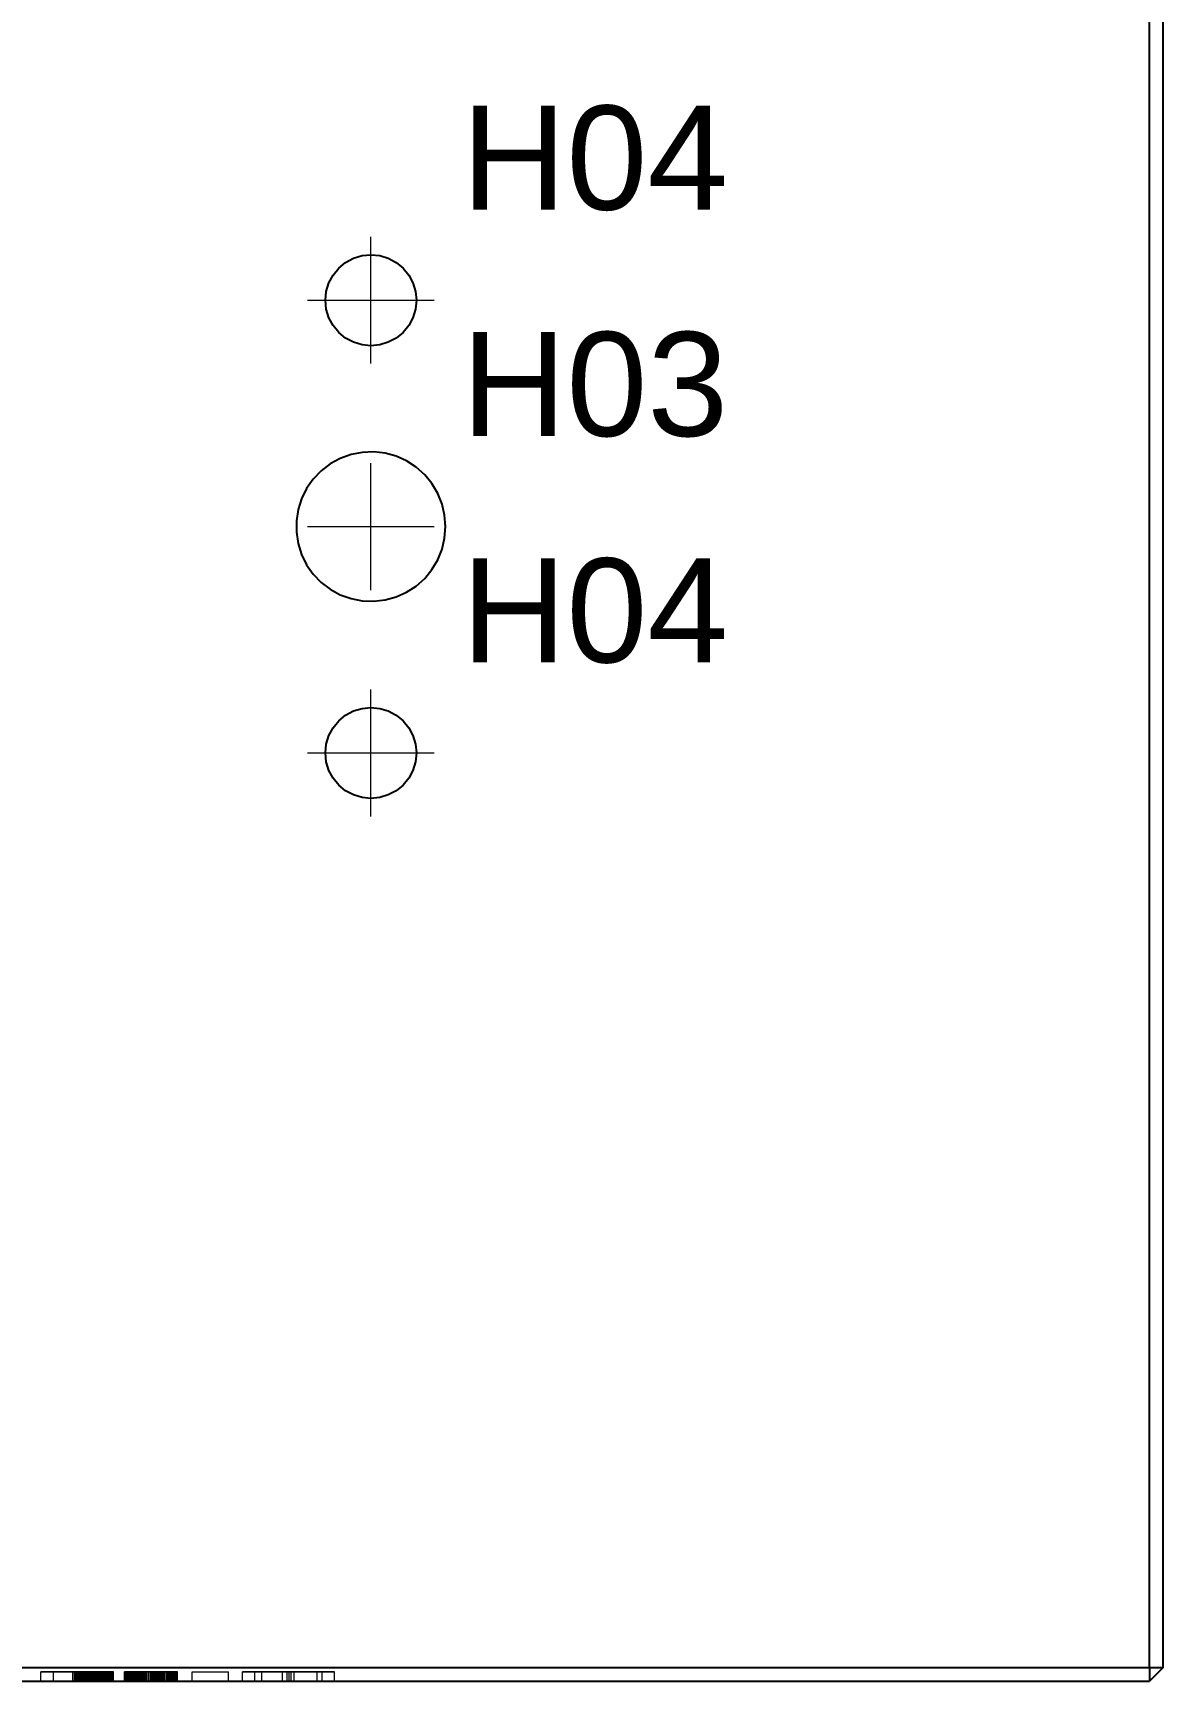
# Paper-space layout '01_三视图' of a CAD drawing. Header units: millimetres. Extents: x 8 to 439, y 8 to 289.
# Drawn here: x 160.93 to 185.89, y 66.5 to 102.9 of the extents above; entities that cross this region are included whole.
import ezdxf

# ---------------------------------------------------------------- set-up
doc = ezdxf.new("R2010")
doc.units = ezdxf.units.MM
doc.linetypes.add('WP_HIDDEN', pattern=[2.3, 1.5, -0.8])
for name, color, linetype, lineweight in [('ANNOTATIONS', 7, 'CONTINUOUS', 18), ('HIDDEN', 7, 'WP_HIDDEN', 13), ('VISIBLE', 7, 'CONTINUOUS', 25)]:
    doc.layers.add(name, color=color, linetype=linetype, lineweight=lineweight)
doc.styles.add('CJK', font='Arial Unicode.ttf')

psp = doc.layouts.new('01_三视图')

# ---------------------------------------------------------------- linework, layer by layer
at = {"layer": 'ANNOTATIONS'}
for p, q in [((168.394, 95.6), (168.394, 98.4)), ((166.994, 97), (169.794, 97)), ((168.394, 90.6), (168.394, 93.4)), ((166.994, 92), (169.794, 92)), ((168.394, 85.6), (168.394, 88.4)), ((166.994, 87), (169.794, 87))]:
    psp.add_line(p, q, dxfattribs=at)
at = {"layer": 'HIDDEN'}
for points in [[(161.104, 66.5), (161.104, 66.7)], [(161.104, 66.7), (161.914, 66.7)], [(161.901, 66.7), (161.104, 66.7)], [(161.386, 66.7), (161.81, 66.7)], [(161.845, 66.7), (161.386, 66.7)], [(161.386, 66.7), (161.877, 66.7)], [(161.914, 66.7), (161.386, 66.7)], [(161.386, 66.5), (161.386, 66.7)], [(161.81, 66.7), (161.916, 66.7)], [(161.81, 66.5), (161.81, 66.7)], [(161.932, 66.7), (161.845, 66.7)], [(161.845, 66.5), (161.845, 66.7)], [(161.877, 66.7), (161.972, 66.7)], [(161.877, 66.5), (161.877, 66.7)], [(161.901, 66.5), (161.901, 66.7)], [(161.961, 66.7), (161.901, 66.7)], [(161.914, 66.5), (161.914, 66.7)], [(161.914, 66.7), (162.012, 66.7)], [(161.978, 66.7), (161.914, 66.7)], [(161.916, 66.7), (162.005, 66.7)], [(161.916, 66.5), (161.916, 66.7)], [(162.005, 66.7), (161.932, 66.7)], [(161.932, 66.5), (161.932, 66.7)], [(161.961, 66.5), (161.961, 66.7)], [(162.017, 66.7), (161.961, 66.7)], [(161.972, 66.7), (162.016, 66.7)], [(161.972, 66.5), (161.972, 66.7)], [(162.03, 66.7), (161.978, 66.7)], [(161.978, 66.5), (161.978, 66.7)], [(162.005, 66.7), (162.044, 66.7)], [(162.066, 66.7), (162.005, 66.7)], [(162.005, 66.5), (162.005, 66.7)], [(162.012, 66.5), (162.012, 66.7)], [(162.012, 66.7), (162.058, 66.7)], [(162.016, 66.7), (162.056, 66.7)], [(162.016, 66.5), (162.016, 66.7)], [(162.017, 66.5), (162.017, 66.7)], [(162.071, 66.7), (162.017, 66.7)], [(162.073, 66.7), (162.03, 66.7)], [(162.03, 66.5), (162.03, 66.7)], [(162.044, 66.7), (162.078, 66.7)], [(162.044, 66.5), (162.044, 66.7)], [(162.056, 66.7), (162.093, 66.7)], [(162.056, 66.5), (162.056, 66.7)], [(162.058, 66.5), (162.058, 66.7)], [(162.058, 66.7), (162.102, 66.7)], [(162.091, 66.7), (162.066, 66.7)], [(162.066, 66.5), (162.066, 66.7)], [(162.071, 66.5), (162.071, 66.7)], [(162.121, 66.7), (162.071, 66.7)], [(162.106, 66.7), (162.073, 66.7)], [(162.073, 66.5), (162.073, 66.7)], [(162.078, 66.7), (162.108, 66.7)], [(162.078, 66.5), (162.078, 66.7)], [(162.113, 66.7), (162.091, 66.7)], [(162.091, 66.5), (162.091, 66.7)], [(162.093, 66.7), (162.128, 66.7)], [(162.093, 66.5), (162.093, 66.7)], [(162.102, 66.5), (162.102, 66.7)], [(162.102, 66.7), (162.143, 66.7)], [(162.152, 66.7), (162.106, 66.7)], [(162.106, 66.5), (162.106, 66.7)], [(162.108, 66.7), (162.133, 66.7)], [(162.108, 66.5), (162.108, 66.7)], [(162.139, 66.7), (162.113, 66.7)], [(162.113, 66.5), (162.113, 66.7)], [(162.121, 66.5), (162.121, 66.7)], [(162.168, 66.7), (162.121, 66.7)], [(162.128, 66.7), (162.159, 66.7)], [(162.128, 66.5), (162.128, 66.7)], [(162.133, 66.7), (162.156, 66.7)], [(162.133, 66.5), (162.133, 66.7)], [(162.163, 66.7), (162.139, 66.7)], [(162.139, 66.5), (162.139, 66.7)], [(162.143, 66.5), (162.143, 66.7)], [(162.143, 66.7), (162.183, 66.7)], [(162.195, 66.7), (162.152, 66.7)], [(162.152, 66.5), (162.152, 66.7)], [(162.156, 66.7), (162.178, 66.7)], [(162.156, 66.5), (162.156, 66.7)], [(162.159, 66.7), (162.188, 66.7)], [(162.159, 66.5), (162.159, 66.7)], [(162.186, 66.7), (162.163, 66.7)], [(162.163, 66.5), (162.163, 66.7)], [(162.168, 66.5), (162.168, 66.7)], [(162.212, 66.7), (162.168, 66.7)], [(162.178, 66.7), (162.198, 66.7)], [(162.178, 66.5), (162.178, 66.7)], [(162.183, 66.5), (162.183, 66.7)], [(162.183, 66.7), (162.221, 66.7)], [(162.207, 66.7), (162.186, 66.7)], [(162.186, 66.5), (162.186, 66.7)], [(162.188, 66.7), (162.214, 66.7)], [(162.188, 66.5), (162.188, 66.7)], [(162.234, 66.7), (162.195, 66.7)], [(162.195, 66.5), (162.195, 66.7)], [(162.198, 66.7), (162.217, 66.7)], [(162.198, 66.5), (162.198, 66.7)], [(162.226, 66.7), (162.207, 66.7)], [(162.207, 66.5), (162.207, 66.7)], [(162.212, 66.5), (162.212, 66.7)], [(162.254, 66.7), (162.212, 66.7)], [(162.214, 66.7), (162.239, 66.7)], [(162.214, 66.5), (162.214, 66.7)], [(162.217, 66.7), (162.234, 66.7)], [(162.217, 66.5), (162.217, 66.7)], [(162.221, 66.5), (162.221, 66.7)], [(162.221, 66.7), (162.257, 66.7)], [(162.244, 66.7), (162.226, 66.7)], [(162.226, 66.5), (162.226, 66.7)], [(162.234, 66.7), (162.25, 66.7)], [(162.268, 66.7), (162.234, 66.7)], [(162.234, 66.5), (162.234, 66.7)], [(162.234, 66.5), (162.234, 66.7)], [(162.239, 66.7), (162.262, 66.7)], [(162.239, 66.5), (162.239, 66.7)], [(162.26, 66.7), (162.244, 66.7)], [(162.244, 66.5), (162.244, 66.7)], [(162.25, 66.7), (162.265, 66.7)], [(162.25, 66.5), (162.25, 66.7)], [(162.254, 66.5), (162.254, 66.7)], [(162.292, 66.7), (162.254, 66.7)], [(162.257, 66.5), (162.257, 66.7)], [(162.257, 66.7), (162.291, 66.7)], [(162.275, 66.7), (162.26, 66.7)], [(162.26, 66.5), (162.26, 66.7)], [(162.262, 66.7), (162.284, 66.7)], [(162.262, 66.5), (162.262, 66.7)], [(162.265, 66.7), (162.278, 66.7)], [(162.265, 66.5), (162.265, 66.7)], [(162.284, 66.7), (162.268, 66.7)], [(162.268, 66.5), (162.268, 66.7)], [(162.287, 66.7), (162.275, 66.7)], [(162.275, 66.5), (162.275, 66.7)], [(162.278, 66.7), (162.29, 66.7)], [(162.278, 66.5), (162.278, 66.7)], [(162.284, 66.7), (162.304, 66.7)], [(162.299, 66.7), (162.284, 66.7)], [(162.284, 66.5), (162.284, 66.7)], [(162.284, 66.5), (162.284, 66.7)], [(162.298, 66.7), (162.287, 66.7)], [(162.287, 66.5), (162.287, 66.7)], [(162.29, 66.7), (162.3, 66.7)], [(162.29, 66.5), (162.29, 66.7)], [(162.291, 66.5), (162.291, 66.7)], [(162.291, 66.7), (162.324, 66.7)], [(162.292, 66.5), (162.292, 66.7)], [(162.328, 66.7), (162.292, 66.7)], [(162.308, 66.7), (162.298, 66.7)], [(162.298, 66.5), (162.298, 66.7)], [(162.314, 66.7), (162.299, 66.7)], [(162.299, 66.5), (162.299, 66.7)], [(162.3, 66.7), (162.309, 66.7)], [(162.3, 66.5), (162.3, 66.7)], [(162.304, 66.7), (162.323, 66.7)], [(162.304, 66.5), (162.304, 66.7)], [(162.315, 66.7), (162.308, 66.7)], [(162.308, 66.5), (162.308, 66.7)], [(162.309, 66.5), (162.309, 66.7)], [(162.309, 66.7), (162.345, 66.7)], [(162.355, 66.7), (162.309, 66.7)], [(162.309, 66.7), (162.316, 66.7)], [(162.309, 66.5), (162.309, 66.7)], [(162.328, 66.7), (162.314, 66.7)], [(162.314, 66.5), (162.314, 66.7)], [(162.321, 66.7), (162.315, 66.7)], [(162.315, 66.5), (162.315, 66.7)], [(162.316, 66.7), (162.322, 66.7)], [(162.316, 66.5), (162.316, 66.7)], [(162.326, 66.7), (162.321, 66.7)], [(162.321, 66.5), (162.321, 66.7)], [(162.322, 66.7), (162.326, 66.7)], [(162.322, 66.5), (162.322, 66.7)], [(162.323, 66.7), (162.341, 66.7)], [(162.323, 66.5), (162.323, 66.7)], [(162.324, 66.5), (162.324, 66.7)], [(162.324, 66.7), (162.356, 66.7)], [(162.326, 66.7), (162.328, 66.7)], [(162.328, 66.7), (162.326, 66.7)], [(162.326, 66.5), (162.326, 66.7)], [(162.326, 66.5), (162.326, 66.7)], [(162.328, 66.5), (162.328, 66.7)], [(162.362, 66.7), (162.328, 66.7)], [(162.328, 66.7), (162.329, 66.7)], [(162.329, 66.7), (162.328, 66.7)], [(162.341, 66.7), (162.328, 66.7)], [(162.328, 66.5), (162.328, 66.7)], [(162.328, 66.5), (162.328, 66.7)], [(162.328, 66.5), (162.328, 66.7)], [(162.329, 66.5), (162.329, 66.7)], [(162.341, 66.7), (162.357, 66.7)], [(162.353, 66.7), (162.341, 66.7)], [(162.341, 66.5), (162.341, 66.7)], [(162.341, 66.5), (162.341, 66.7)], [(162.345, 66.5), (162.345, 66.7)], [(162.345, 66.7), (162.379, 66.7)], [(162.364, 66.7), (162.353, 66.7)], [(162.353, 66.5), (162.353, 66.7)], [(162.355, 66.5), (162.355, 66.7)], [(162.4, 66.7), (162.355, 66.7)], [(162.356, 66.5), (162.356, 66.7)], [(162.356, 66.7), (162.385, 66.7)], [(162.357, 66.7), (162.371, 66.7)], [(162.357, 66.5), (162.357, 66.7)], [(162.362, 66.5), (162.362, 66.7)], [(162.393, 66.7), (162.362, 66.7)], [(162.375, 66.7), (162.364, 66.7)], [(162.364, 66.5), (162.364, 66.7)], [(162.371, 66.7), (162.383, 66.7)], [(162.371, 66.5), (162.371, 66.7)], [(162.385, 66.7), (162.375, 66.7)], [(162.375, 66.5), (162.375, 66.7)], [(162.379, 66.5), (162.379, 66.7)], [(162.379, 66.7), (162.41, 66.7)], [(162.383, 66.7), (162.394, 66.7)], [(162.383, 66.5), (162.383, 66.7)], [(162.385, 66.5), (162.385, 66.7)], [(162.385, 66.7), (162.414, 66.7)], [(162.394, 66.7), (162.385, 66.7)], [(162.385, 66.5), (162.385, 66.7)], [(162.393, 66.5), (162.393, 66.7)], [(162.423, 66.7), (162.393, 66.7)], [(162.394, 66.7), (162.402, 66.7)], [(162.401, 66.7), (162.394, 66.7)], [(162.394, 66.5), (162.394, 66.7)], [(162.394, 66.5), (162.394, 66.7)], [(162.4, 66.5), (162.4, 66.7)], [(162.441, 66.7), (162.4, 66.7)], [(162.407, 66.7), (162.401, 66.7)], [(162.401, 66.5), (162.401, 66.7)], [(162.402, 66.7), (162.409, 66.7)], [(162.402, 66.5), (162.402, 66.7)], [(162.411, 66.7), (162.407, 66.7)], [(162.407, 66.5), (162.407, 66.7)], [(162.409, 66.7), (162.414, 66.7)], [(162.409, 66.5), (162.409, 66.7)], [(162.41, 66.5), (162.41, 66.7)], [(162.41, 66.7), (162.439, 66.7)], [(162.415, 66.7), (162.411, 66.7)], [(162.411, 66.5), (162.411, 66.7)], [(162.414, 66.5), (162.414, 66.7)], [(162.414, 66.7), (162.441, 66.7)], [(162.414, 66.7), (162.416, 66.7)], [(162.414, 66.5), (162.414, 66.7)], [(162.417, 66.7), (162.415, 66.7)], [(162.415, 66.5), (162.415, 66.7)], [(162.416, 66.7), (162.417, 66.7)], [(162.416, 66.5), (162.416, 66.7)], [(162.417, 66.7), (162.417, 66.7)], [(162.417, 66.5), (162.417, 66.7)], [(162.417, 66.5), (162.417, 66.7)], [(162.423, 66.5), (162.423, 66.7)], [(162.451, 66.7), (162.423, 66.7)], [(162.439, 66.5), (162.439, 66.7)], [(162.439, 66.7), (162.466, 66.7)], [(162.441, 66.5), (162.441, 66.7)], [(162.441, 66.7), (162.466, 66.7)], [(162.479, 66.7), (162.441, 66.7)], [(162.441, 66.5), (162.441, 66.7)], [(162.451, 66.5), (162.451, 66.7)], [(162.477, 66.7), (162.451, 66.7)], [(162.466, 66.5), (162.466, 66.7)], [(162.466, 66.7), (162.49, 66.7)], [(162.466, 66.5), (162.466, 66.7)], [(162.466, 66.7), (162.49, 66.7)], [(162.477, 66.5), (162.477, 66.7)], [(162.501, 66.7), (162.477, 66.7)], [(162.515, 66.7), (162.479, 66.7)], [(162.479, 66.5), (162.479, 66.7)], [(162.49, 66.5), (162.49, 66.7)], [(162.49, 66.7), (162.513, 66.7)], [(162.49, 66.5), (162.49, 66.7)], [(162.49, 66.7), (162.512, 66.7)], [(162.501, 66.5), (162.501, 66.7)], [(162.522, 66.7), (162.501, 66.7)], [(162.512, 66.5), (162.512, 66.7)], [(162.512, 66.7), (162.532, 66.7)], [(162.513, 66.5), (162.513, 66.7)], [(162.513, 66.7), (162.534, 66.7)], [(162.548, 66.7), (162.515, 66.7)], [(162.515, 66.5), (162.515, 66.7)], [(162.522, 66.5), (162.522, 66.7)], [(162.542, 66.7), (162.522, 66.7)], [(162.532, 66.5), (162.532, 66.7)], [(162.532, 66.7), (162.549, 66.7)], [(162.534, 66.5), (162.534, 66.7)], [(162.534, 66.7), (162.555, 66.7)], [(162.542, 66.5), (162.542, 66.7)], [(162.559, 66.7), (162.542, 66.7)], [(162.578, 66.7), (162.548, 66.7)], [(162.548, 66.5), (162.548, 66.7)], [(162.549, 66.5), (162.549, 66.7)], [(162.549, 66.7), (162.564, 66.7)], [(162.555, 66.5), (162.555, 66.7)], [(162.555, 66.7), (162.575, 66.7)], [(162.559, 66.5), (162.559, 66.7)], [(162.573, 66.7), (162.559, 66.7)], [(162.564, 66.5), (162.564, 66.7)], [(162.564, 66.7), (162.577, 66.7)], [(162.573, 66.5), (162.573, 66.7)], [(162.585, 66.7), (162.573, 66.7)], [(162.575, 66.5), (162.575, 66.7)], [(162.575, 66.7), (162.594, 66.7)], [(162.577, 66.5), (162.577, 66.7)], [(162.577, 66.7), (162.587, 66.7)], [(162.605, 66.7), (162.578, 66.7)], [(162.578, 66.5), (162.578, 66.7)], [(162.585, 66.5), (162.585, 66.7)], [(162.594, 66.7), (162.585, 66.7)], [(162.587, 66.5), (162.587, 66.7)], [(162.587, 66.7), (162.595, 66.7)], [(162.594, 66.5), (162.594, 66.7)], [(162.594, 66.7), (162.612, 66.7)], [(162.594, 66.5), (162.594, 66.7)], [(162.601, 66.7), (162.594, 66.7)], [(162.595, 66.5), (162.595, 66.7)], [(162.595, 66.7), (162.601, 66.7)], [(162.601, 66.5), (162.601, 66.7)], [(162.604, 66.7), (162.601, 66.7)], [(162.601, 66.5), (162.601, 66.7)], [(162.601, 66.7), (162.605, 66.7)], [(162.604, 66.5), (162.604, 66.7)], [(162.606, 66.7), (162.604, 66.7)], [(162.605, 66.5), (162.605, 66.7)], [(162.605, 66.7), (162.606, 66.7)], [(162.629, 66.7), (162.605, 66.7)], [(162.605, 66.5), (162.605, 66.7)], [(162.606, 66.5), (162.606, 66.7)], [(162.612, 66.5), (162.612, 66.7)], [(162.612, 66.7), (162.629, 66.7)], [(162.629, 66.5), (162.629, 66.7)], [(162.629, 66.7), (162.646, 66.7)], [(162.65, 66.7), (162.629, 66.7)], [(162.629, 66.5), (162.629, 66.7)], [(162.646, 66.5), (162.646, 66.7)], [(162.646, 66.7), (162.66, 66.7)], [(162.668, 66.7), (162.65, 66.7)], [(162.65, 66.5), (162.65, 66.7)], [(162.66, 66.5), (162.66, 66.7)], [(162.66, 66.7), (162.673, 66.7)], [(162.683, 66.7), (162.668, 66.7)], [(162.668, 66.5), (162.668, 66.7)], [(162.673, 66.5), (162.673, 66.7)], [(162.673, 66.7), (162.684, 66.7)], [(162.694, 66.7), (162.683, 66.7)], [(162.683, 66.5), (162.683, 66.7)], [(162.684, 66.5), (162.684, 66.7)], [(162.684, 66.7), (162.693, 66.7)], [(162.693, 66.5), (162.693, 66.7)], [(162.693, 66.7), (162.7, 66.7)], [(162.702, 66.7), (162.694, 66.7)], [(162.694, 66.5), (162.694, 66.7)], [(162.7, 66.5), (162.7, 66.7)], [(162.7, 66.7), (162.705, 66.7)], [(162.707, 66.7), (162.702, 66.7)], [(162.702, 66.5), (162.702, 66.7)], [(162.705, 66.5), (162.705, 66.7)], [(162.705, 66.7), (162.708, 66.7)], [(162.709, 66.7), (162.707, 66.7)], [(162.707, 66.5), (162.707, 66.7)], [(162.708, 66.5), (162.708, 66.7)], [(162.708, 66.7), (162.709, 66.7)], [(162.709, 66.5), (162.709, 66.7)], [(163.206, 66.7), (162.952, 66.7)], [(162.952, 66.5), (162.952, 66.7)], [(162.952, 66.7), (162.952, 66.7)], [(162.952, 66.5), (162.952, 66.7)], [(162.952, 66.7), (162.953, 66.7)], [(162.953, 66.5), (162.953, 66.7)], [(162.953, 66.7), (162.955, 66.7)], [(162.955, 66.5), (162.955, 66.7)], [(162.955, 66.7), (162.959, 66.7)], [(162.959, 66.5), (162.959, 66.7)], [(162.959, 66.7), (162.964, 66.7)], [(162.964, 66.5), (162.964, 66.7)], [(162.964, 66.7), (162.97, 66.7)], [(162.97, 66.5), (162.97, 66.7)], [(162.97, 66.7), (162.977, 66.7)], [(162.977, 66.5), (162.977, 66.7)], [(162.977, 66.7), (162.985, 66.7)], [(162.985, 66.5), (162.985, 66.7)], [(162.985, 66.7), (162.994, 66.7)], [(162.994, 66.5), (162.994, 66.7)], [(162.994, 66.7), (163.005, 66.7)], [(163.005, 66.5), (163.005, 66.7)], [(163.005, 66.7), (163.017, 66.7)], [(163.017, 66.5), (163.017, 66.7)], [(163.017, 66.7), (163.03, 66.7)], [(163.03, 66.5), (163.03, 66.7)], [(163.03, 66.7), (163.045, 66.7)], [(163.045, 66.5), (163.045, 66.7)], [(163.045, 66.7), (163.06, 66.7)], [(163.06, 66.5), (163.06, 66.7)], [(163.06, 66.7), (163.077, 66.7)], [(163.077, 66.5), (163.077, 66.7)], [(163.077, 66.7), (163.095, 66.7)], [(163.095, 66.5), (163.095, 66.7)], [(163.095, 66.7), (163.114, 66.7)], [(163.114, 66.5), (163.114, 66.7)], [(163.114, 66.7), (163.134, 66.7)], [(163.134, 66.5), (163.134, 66.7)], [(163.134, 66.7), (163.155, 66.7)], [(163.155, 66.5), (163.155, 66.7)], [(163.155, 66.7), (163.177, 66.7)], [(163.177, 66.5), (163.177, 66.7)], [(163.177, 66.7), (163.201, 66.7)], [(163.201, 66.5), (163.201, 66.7)], [(163.201, 66.7), (163.225, 66.7)], [(163.206, 66.5), (163.206, 66.7)], [(163.209, 66.7), (163.206, 66.7)], [(163.209, 66.5), (163.209, 66.7)], [(163.215, 66.7), (163.209, 66.7)], [(163.215, 66.5), (163.215, 66.7)], [(163.223, 66.7), (163.215, 66.7)], [(163.223, 66.5), (163.223, 66.7)], [(163.234, 66.7), (163.223, 66.7)], [(163.225, 66.5), (163.225, 66.7)], [(163.225, 66.7), (163.25, 66.7)], [(163.234, 66.5), (163.234, 66.7)], [(163.246, 66.7), (163.234, 66.7)], [(163.246, 66.5), (163.246, 66.7)], [(163.261, 66.7), (163.246, 66.7)], [(163.25, 66.5), (163.25, 66.7)], [(163.25, 66.7), (163.276, 66.7)], [(163.261, 66.5), (163.261, 66.7)], [(163.278, 66.7), (163.261, 66.7)], [(163.276, 66.5), (163.276, 66.7)], [(163.276, 66.7), (163.304, 66.7)], [(163.278, 66.5), (163.278, 66.7)], [(163.297, 66.7), (163.278, 66.7)], [(163.297, 66.5), (163.297, 66.7)], [(163.318, 66.7), (163.297, 66.7)], [(163.304, 66.5), (163.304, 66.7)], [(163.304, 66.7), (163.332, 66.7)], [(163.318, 66.5), (163.318, 66.7)], [(163.342, 66.7), (163.318, 66.7)], [(163.332, 66.5), (163.332, 66.7)], [(163.332, 66.7), (163.361, 66.7)], [(163.342, 66.5), (163.342, 66.7)], [(163.367, 66.7), (163.342, 66.7)], [(163.361, 66.5), (163.361, 66.7)], [(163.361, 66.7), (163.392, 66.7)], [(163.367, 66.5), (163.367, 66.7)], [(163.394, 66.7), (163.367, 66.7)], [(163.392, 66.5), (163.392, 66.7)], [(163.392, 66.7), (163.423, 66.7)], [(163.394, 66.5), (163.394, 66.7)], [(163.423, 66.7), (163.394, 66.7)], [(163.423, 66.5), (163.423, 66.7)], [(163.454, 66.7), (163.423, 66.7)], [(163.423, 66.5), (163.423, 66.7)], [(163.423, 66.7), (163.455, 66.7)], [(163.454, 66.5), (163.454, 66.7)], [(163.487, 66.7), (163.454, 66.7)], [(163.455, 66.5), (163.455, 66.7)], [(163.455, 66.7), (163.489, 66.7)], [(163.487, 66.5), (163.487, 66.7)], [(163.522, 66.7), (163.487, 66.7)], [(163.489, 66.5), (163.489, 66.7)], [(163.489, 66.7), (163.523, 66.7)], [(163.522, 66.5), (163.522, 66.7)], [(163.548, 66.7), (163.522, 66.7)], [(163.523, 66.5), (163.523, 66.7)], [(163.523, 66.7), (163.57, 66.7)], [(163.548, 66.5), (163.548, 66.7)], [(163.573, 66.7), (163.548, 66.7)], [(163.57, 66.5), (163.57, 66.7)], [(163.57, 66.7), (163.614, 66.7)], [(163.573, 66.5), (163.573, 66.7)], [(163.597, 66.7), (163.573, 66.7)], [(163.597, 66.5), (163.597, 66.7)], [(163.62, 66.7), (163.597, 66.7)], [(163.614, 66.5), (163.614, 66.7)], [(163.614, 66.7), (163.658, 66.7)], [(163.62, 66.5), (163.62, 66.7)], [(163.643, 66.7), (163.62, 66.7)], [(163.643, 66.5), (163.643, 66.7)], [(163.664, 66.7), (163.643, 66.7)], [(163.658, 66.5), (163.658, 66.7)], [(163.658, 66.7), (163.699, 66.7)], [(163.664, 66.5), (163.664, 66.7)], [(163.685, 66.7), (163.664, 66.7)], [(163.685, 66.5), (163.685, 66.7)], [(163.704, 66.7), (163.685, 66.7)], [(163.699, 66.5), (163.699, 66.7)], [(163.699, 66.7), (163.74, 66.7)], [(163.704, 66.5), (163.704, 66.7)], [(163.723, 66.7), (163.704, 66.7)], [(163.723, 66.5), (163.723, 66.7)], [(163.74, 66.7), (163.723, 66.7)], [(163.74, 66.5), (163.74, 66.7)], [(163.755, 66.7), (163.74, 66.7)], [(163.74, 66.5), (163.74, 66.7)], [(163.74, 66.7), (163.778, 66.7)], [(163.755, 66.5), (163.755, 66.7)], [(163.769, 66.7), (163.755, 66.7)], [(163.769, 66.5), (163.769, 66.7)], [(163.782, 66.7), (163.769, 66.7)], [(163.778, 66.5), (163.778, 66.7)], [(163.778, 66.7), (163.816, 66.7)], [(163.782, 66.5), (163.782, 66.7)], [(163.793, 66.7), (163.782, 66.7)], [(163.793, 66.5), (163.793, 66.7)], [(163.802, 66.7), (163.793, 66.7)], [(163.802, 66.5), (163.802, 66.7)], [(163.81, 66.7), (163.802, 66.7)], [(163.81, 66.5), (163.81, 66.7)], [(163.817, 66.7), (163.81, 66.7)], [(163.816, 66.5), (163.816, 66.7)], [(163.816, 66.7), (163.851, 66.7)], [(163.817, 66.5), (163.817, 66.7)], [(163.823, 66.7), (163.817, 66.7)], [(163.823, 66.5), (163.823, 66.7)], [(163.828, 66.7), (163.823, 66.7)], [(163.828, 66.5), (163.828, 66.7)], [(163.832, 66.7), (163.828, 66.7)], [(163.832, 66.5), (163.832, 66.7)], [(163.837, 66.7), (163.832, 66.7)], [(163.837, 66.5), (163.837, 66.7)], [(163.839, 66.7), (163.837, 66.7)], [(163.839, 66.5), (163.839, 66.7)], [(164.12, 66.7), (163.839, 66.7)], [(163.851, 66.5), (163.851, 66.7)], [(163.851, 66.7), (163.885, 66.7)], [(163.885, 66.5), (163.885, 66.7)], [(163.885, 66.7), (163.917, 66.7)], [(163.917, 66.5), (163.917, 66.7)], [(163.917, 66.7), (163.946, 66.7)], [(163.946, 66.5), (163.946, 66.7)], [(163.946, 66.7), (163.972, 66.7)], [(163.972, 66.5), (163.972, 66.7)], [(163.972, 66.7), (163.997, 66.7)], [(163.997, 66.5), (163.997, 66.7)], [(163.997, 66.7), (164.019, 66.7)], [(164.019, 66.5), (164.019, 66.7)], [(164.019, 66.7), (164.038, 66.7)], [(164.038, 66.5), (164.038, 66.7)], [(164.038, 66.7), (164.056, 66.7)], [(164.056, 66.5), (164.056, 66.7)], [(164.056, 66.7), (164.071, 66.7)], [(164.071, 66.5), (164.071, 66.7)], [(164.071, 66.7), (164.084, 66.7)], [(164.084, 66.5), (164.084, 66.7)], [(164.084, 66.7), (164.095, 66.7)], [(164.095, 66.5), (164.095, 66.7)], [(164.095, 66.7), (164.104, 66.7)], [(164.104, 66.5), (164.104, 66.7)], [(164.104, 66.7), (164.111, 66.7)], [(164.111, 66.5), (164.111, 66.7)], [(164.111, 66.7), (164.116, 66.7)], [(164.116, 66.5), (164.116, 66.7)], [(164.116, 66.7), (164.119, 66.7)], [(164.119, 66.5), (164.119, 66.7)], [(164.119, 66.7), (164.12, 66.7)], [(164.12, 66.5), (164.12, 66.7)], [(164.445, 66.5), (164.445, 66.7)], [(164.445, 66.7), (165.246, 66.7)], [(165.246, 66.5), (165.246, 66.7)], [(165.559, 66.5), (165.559, 66.7)], [(165.559, 66.7), (165.83, 66.7)], [(165.983, 66.7), (165.559, 66.7)], [(165.83, 66.5), (165.83, 66.7)], [(165.83, 66.7), (166.445, 66.7)], [(165.983, 66.5), (165.983, 66.7)], [(166.486, 66.7), (165.983, 66.7)], [(166.445, 66.5), (166.445, 66.7)], [(166.445, 66.7), (166.699, 66.7)], [(166.546, 66.7), (166.486, 66.7)], [(166.546, 66.5), (166.546, 66.7)], [(166.587, 66.7), (166.546, 66.7)], [(166.587, 66.5), (166.587, 66.7)], [(166.633, 66.7), (166.587, 66.7)], [(166.633, 66.5), (166.633, 66.7)], [(166.7, 66.7), (166.633, 66.7)], [(166.699, 66.5), (166.699, 66.7)], [(166.699, 66.7), (167.316, 66.7)], [(167.209, 66.7), (166.7, 66.7)], [(167.209, 66.5), (167.209, 66.7)], [(167.587, 66.7), (167.209, 66.7)], [(167.316, 66.5), (167.316, 66.7)], [(167.316, 66.7), (167.587, 66.7)], [(167.587, 66.5), (167.587, 66.7)], [(161.914, 66.5), (161.104, 66.5)], [(161.104, 66.5), (161.901, 66.5)], [(161.81, 66.5), (161.386, 66.5)], [(161.386, 66.5), (161.845, 66.5)], [(161.877, 66.5), (161.386, 66.5)], [(161.386, 66.5), (161.914, 66.5)], [(161.916, 66.5), (161.81, 66.5)], [(161.845, 66.5), (161.932, 66.5)], [(161.972, 66.5), (161.877, 66.5)], [(161.901, 66.5), (161.961, 66.5)], [(162.012, 66.5), (161.914, 66.5)], [(161.914, 66.5), (161.978, 66.5)], [(162.005, 66.5), (161.916, 66.5)], [(161.932, 66.5), (162.005, 66.5)], [(161.961, 66.5), (162.017, 66.5)], [(162.016, 66.5), (161.972, 66.5)], [(161.978, 66.5), (162.03, 66.5)], [(162.044, 66.5), (162.005, 66.5)], [(162.005, 66.5), (162.066, 66.5)], [(162.058, 66.5), (162.012, 66.5)], [(162.056, 66.5), (162.016, 66.5)], [(162.017, 66.5), (162.071, 66.5)], [(162.03, 66.5), (162.073, 66.5)], [(162.078, 66.5), (162.044, 66.5)], [(162.093, 66.5), (162.056, 66.5)], [(162.102, 66.5), (162.058, 66.5)], [(162.066, 66.5), (162.091, 66.5)], [(162.071, 66.5), (162.121, 66.5)], [(162.073, 66.5), (162.106, 66.5)], [(162.108, 66.5), (162.078, 66.5)], [(162.091, 66.5), (162.113, 66.5)], [(162.128, 66.5), (162.093, 66.5)], [(162.143, 66.5), (162.102, 66.5)], [(162.106, 66.5), (162.152, 66.5)], [(162.133, 66.5), (162.108, 66.5)], [(162.113, 66.5), (162.139, 66.5)], [(162.121, 66.5), (162.168, 66.5)], [(162.159, 66.5), (162.128, 66.5)], [(162.156, 66.5), (162.133, 66.5)], [(162.139, 66.5), (162.163, 66.5)], [(162.183, 66.5), (162.143, 66.5)], [(162.152, 66.5), (162.195, 66.5)], [(162.178, 66.5), (162.156, 66.5)], [(162.188, 66.5), (162.159, 66.5)], [(162.163, 66.5), (162.186, 66.5)], [(162.168, 66.5), (162.212, 66.5)], [(162.198, 66.5), (162.178, 66.5)], [(162.221, 66.5), (162.183, 66.5)], [(162.186, 66.5), (162.207, 66.5)], [(162.214, 66.5), (162.188, 66.5)], [(162.195, 66.5), (162.234, 66.5)], [(162.217, 66.5), (162.198, 66.5)], [(162.207, 66.5), (162.226, 66.5)], [(162.212, 66.5), (162.254, 66.5)], [(162.239, 66.5), (162.214, 66.5)], [(162.234, 66.5), (162.217, 66.5)], [(162.257, 66.5), (162.221, 66.5)], [(162.226, 66.5), (162.244, 66.5)], [(162.25, 66.5), (162.234, 66.5)], [(162.234, 66.5), (162.268, 66.5)], [(162.262, 66.5), (162.239, 66.5)], [(162.244, 66.5), (162.26, 66.5)], [(162.265, 66.5), (162.25, 66.5)], [(162.254, 66.5), (162.292, 66.5)], [(162.291, 66.5), (162.257, 66.5)], [(162.26, 66.5), (162.275, 66.5)], [(162.284, 66.5), (162.262, 66.5)], [(162.278, 66.5), (162.265, 66.5)], [(162.268, 66.5), (162.284, 66.5)], [(162.275, 66.5), (162.287, 66.5)], [(162.29, 66.5), (162.278, 66.5)], [(162.304, 66.5), (162.284, 66.5)], [(162.284, 66.5), (162.299, 66.5)], [(162.287, 66.5), (162.298, 66.5)], [(162.3, 66.5), (162.29, 66.5)], [(162.324, 66.5), (162.291, 66.5)], [(162.292, 66.5), (162.328, 66.5)], [(162.298, 66.5), (162.308, 66.5)], [(162.299, 66.5), (162.314, 66.5)], [(162.309, 66.5), (162.3, 66.5)], [(162.323, 66.5), (162.304, 66.5)], [(162.308, 66.5), (162.315, 66.5)], [(162.309, 66.5), (162.355, 66.5)], [(162.345, 66.5), (162.309, 66.5)], [(162.316, 66.5), (162.309, 66.5)], [(162.314, 66.5), (162.328, 66.5)], [(162.315, 66.5), (162.321, 66.5)], [(162.322, 66.5), (162.316, 66.5)], [(162.321, 66.5), (162.326, 66.5)], [(162.326, 66.5), (162.322, 66.5)], [(162.341, 66.5), (162.323, 66.5)], [(162.356, 66.5), (162.324, 66.5)], [(162.328, 66.5), (162.326, 66.5)], [(162.326, 66.5), (162.328, 66.5)], [(162.328, 66.5), (162.362, 66.5)], [(162.329, 66.5), (162.328, 66.5)], [(162.328, 66.5), (162.329, 66.5)], [(162.328, 66.5), (162.341, 66.5)], [(162.357, 66.5), (162.341, 66.5)], [(162.341, 66.5), (162.353, 66.5)], [(162.379, 66.5), (162.345, 66.5)], [(162.353, 66.5), (162.364, 66.5)], [(162.355, 66.5), (162.4, 66.5)], [(162.385, 66.5), (162.356, 66.5)], [(162.371, 66.5), (162.357, 66.5)], [(162.362, 66.5), (162.393, 66.5)], [(162.364, 66.5), (162.375, 66.5)], [(162.383, 66.5), (162.371, 66.5)], [(162.375, 66.5), (162.385, 66.5)], [(162.41, 66.5), (162.379, 66.5)], [(162.394, 66.5), (162.383, 66.5)], [(162.414, 66.5), (162.385, 66.5)], [(162.385, 66.5), (162.394, 66.5)], [(162.393, 66.5), (162.423, 66.5)], [(162.402, 66.5), (162.394, 66.5)], [(162.394, 66.5), (162.401, 66.5)], [(162.4, 66.5), (162.441, 66.5)], [(162.401, 66.5), (162.407, 66.5)], [(162.409, 66.5), (162.402, 66.5)], [(162.407, 66.5), (162.411, 66.5)], [(162.414, 66.5), (162.409, 66.5)], [(162.439, 66.5), (162.41, 66.5)], [(162.411, 66.5), (162.415, 66.5)], [(162.441, 66.5), (162.414, 66.5)], [(162.416, 66.5), (162.414, 66.5)], [(162.415, 66.5), (162.417, 66.5)], [(162.417, 66.5), (162.416, 66.5)], [(162.417, 66.5), (162.417, 66.5)], [(162.423, 66.5), (162.451, 66.5)], [(162.466, 66.5), (162.439, 66.5)], [(162.466, 66.5), (162.441, 66.5)], [(162.441, 66.5), (162.479, 66.5)], [(162.451, 66.5), (162.477, 66.5)], [(162.49, 66.5), (162.466, 66.5)], [(162.49, 66.5), (162.466, 66.5)], [(162.477, 66.5), (162.501, 66.5)], [(162.479, 66.5), (162.515, 66.5)], [(162.513, 66.5), (162.49, 66.5)], [(162.512, 66.5), (162.49, 66.5)], [(162.501, 66.5), (162.522, 66.5)], [(162.532, 66.5), (162.512, 66.5)], [(162.534, 66.5), (162.513, 66.5)], [(162.515, 66.5), (162.548, 66.5)], [(162.522, 66.5), (162.542, 66.5)], [(162.549, 66.5), (162.532, 66.5)], [(162.555, 66.5), (162.534, 66.5)], [(162.542, 66.5), (162.559, 66.5)], [(162.548, 66.5), (162.578, 66.5)], [(162.564, 66.5), (162.549, 66.5)], [(162.575, 66.5), (162.555, 66.5)], [(162.559, 66.5), (162.573, 66.5)], [(162.577, 66.5), (162.564, 66.5)], [(162.573, 66.5), (162.585, 66.5)], [(162.594, 66.5), (162.575, 66.5)], [(162.587, 66.5), (162.577, 66.5)], [(162.578, 66.5), (162.605, 66.5)], [(162.585, 66.5), (162.594, 66.5)], [(162.595, 66.5), (162.587, 66.5)], [(162.612, 66.5), (162.594, 66.5)], [(162.594, 66.5), (162.601, 66.5)], [(162.601, 66.5), (162.595, 66.5)], [(162.605, 66.5), (162.601, 66.5)], [(162.601, 66.5), (162.604, 66.5)], [(162.604, 66.5), (162.606, 66.5)], [(162.605, 66.5), (162.629, 66.5)], [(162.606, 66.5), (162.605, 66.5)], [(162.629, 66.5), (162.612, 66.5)], [(162.646, 66.5), (162.629, 66.5)], [(162.629, 66.5), (162.65, 66.5)], [(162.66, 66.5), (162.646, 66.5)], [(162.65, 66.5), (162.668, 66.5)], [(162.673, 66.5), (162.66, 66.5)], [(162.668, 66.5), (162.683, 66.5)], [(162.684, 66.5), (162.673, 66.5)], [(162.683, 66.5), (162.694, 66.5)], [(162.693, 66.5), (162.684, 66.5)], [(162.7, 66.5), (162.693, 66.5)], [(162.694, 66.5), (162.702, 66.5)], [(162.705, 66.5), (162.7, 66.5)], [(162.702, 66.5), (162.707, 66.5)], [(162.708, 66.5), (162.705, 66.5)], [(162.707, 66.5), (162.709, 66.5)], [(162.709, 66.5), (162.708, 66.5)], [(162.952, 66.5), (163.206, 66.5)], [(162.952, 66.5), (162.952, 66.5)], [(162.953, 66.5), (162.952, 66.5)], [(162.955, 66.5), (162.953, 66.5)], [(162.959, 66.5), (162.955, 66.5)], [(162.964, 66.5), (162.959, 66.5)], [(162.97, 66.5), (162.964, 66.5)], [(162.977, 66.5), (162.97, 66.5)], [(162.985, 66.5), (162.977, 66.5)], [(162.994, 66.5), (162.985, 66.5)], [(163.005, 66.5), (162.994, 66.5)], [(163.017, 66.5), (163.005, 66.5)], [(163.03, 66.5), (163.017, 66.5)], [(163.045, 66.5), (163.03, 66.5)], [(163.06, 66.5), (163.045, 66.5)], [(163.077, 66.5), (163.06, 66.5)], [(163.095, 66.5), (163.077, 66.5)], [(163.114, 66.5), (163.095, 66.5)], [(163.134, 66.5), (163.114, 66.5)], [(163.155, 66.5), (163.134, 66.5)], [(163.177, 66.5), (163.155, 66.5)], [(163.201, 66.5), (163.177, 66.5)], [(163.225, 66.5), (163.201, 66.5)], [(163.206, 66.5), (163.209, 66.5)], [(163.209, 66.5), (163.215, 66.5)], [(163.215, 66.5), (163.223, 66.5)], [(163.223, 66.5), (163.234, 66.5)], [(163.25, 66.5), (163.225, 66.5)], [(163.234, 66.5), (163.246, 66.5)], [(163.246, 66.5), (163.261, 66.5)], [(163.276, 66.5), (163.25, 66.5)], [(163.261, 66.5), (163.278, 66.5)], [(163.304, 66.5), (163.276, 66.5)], [(163.278, 66.5), (163.297, 66.5)], [(163.297, 66.5), (163.318, 66.5)], [(163.332, 66.5), (163.304, 66.5)], [(163.318, 66.5), (163.342, 66.5)], [(163.361, 66.5), (163.332, 66.5)], [(163.342, 66.5), (163.367, 66.5)], [(163.392, 66.5), (163.361, 66.5)], [(163.367, 66.5), (163.394, 66.5)], [(163.423, 66.5), (163.392, 66.5)], [(163.394, 66.5), (163.423, 66.5)], [(163.455, 66.5), (163.423, 66.5)], [(163.423, 66.5), (163.454, 66.5)], [(163.454, 66.5), (163.487, 66.5)], [(163.489, 66.5), (163.455, 66.5)], [(163.487, 66.5), (163.522, 66.5)], [(163.523, 66.5), (163.489, 66.5)], [(163.522, 66.5), (163.548, 66.5)], [(163.57, 66.5), (163.523, 66.5)], [(163.548, 66.5), (163.573, 66.5)], [(163.614, 66.5), (163.57, 66.5)], [(163.573, 66.5), (163.597, 66.5)], [(163.597, 66.5), (163.62, 66.5)], [(163.658, 66.5), (163.614, 66.5)], [(163.62, 66.5), (163.643, 66.5)], [(163.643, 66.5), (163.664, 66.5)], [(163.699, 66.5), (163.658, 66.5)], [(163.664, 66.5), (163.685, 66.5)], [(163.685, 66.5), (163.704, 66.5)], [(163.74, 66.5), (163.699, 66.5)], [(163.704, 66.5), (163.723, 66.5)], [(163.723, 66.5), (163.74, 66.5)], [(163.778, 66.5), (163.74, 66.5)], [(163.74, 66.5), (163.755, 66.5)], [(163.755, 66.5), (163.769, 66.5)], [(163.769, 66.5), (163.782, 66.5)], [(163.816, 66.5), (163.778, 66.5)], [(163.782, 66.5), (163.793, 66.5)], [(163.793, 66.5), (163.802, 66.5)], [(163.802, 66.5), (163.81, 66.5)], [(163.81, 66.5), (163.817, 66.5)], [(163.851, 66.5), (163.816, 66.5)], [(163.817, 66.5), (163.823, 66.5)], [(163.823, 66.5), (163.828, 66.5)], [(163.828, 66.5), (163.832, 66.5)], [(163.832, 66.5), (163.837, 66.5)], [(163.837, 66.5), (163.839, 66.5)], [(163.839, 66.5), (164.12, 66.5)], [(163.885, 66.5), (163.851, 66.5)], [(163.917, 66.5), (163.885, 66.5)], [(163.946, 66.5), (163.917, 66.5)], [(163.972, 66.5), (163.946, 66.5)], [(163.997, 66.5), (163.972, 66.5)], [(164.019, 66.5), (163.997, 66.5)], [(164.038, 66.5), (164.019, 66.5)], [(164.056, 66.5), (164.038, 66.5)], [(164.071, 66.5), (164.056, 66.5)], [(164.084, 66.5), (164.071, 66.5)], [(164.095, 66.5), (164.084, 66.5)], [(164.104, 66.5), (164.095, 66.5)], [(164.111, 66.5), (164.104, 66.5)], [(164.116, 66.5), (164.111, 66.5)], [(164.119, 66.5), (164.116, 66.5)], [(164.12, 66.5), (164.119, 66.5)], [(165.246, 66.5), (164.445, 66.5)], [(165.83, 66.5), (165.559, 66.5)], [(165.559, 66.5), (165.983, 66.5)], [(166.445, 66.5), (165.83, 66.5)], [(165.983, 66.5), (166.486, 66.5)], [(166.699, 66.5), (166.445, 66.5)], [(166.486, 66.5), (166.546, 66.5)], [(166.546, 66.5), (166.587, 66.5)], [(166.587, 66.5), (166.633, 66.5)], [(166.633, 66.5), (166.7, 66.5)], [(167.316, 66.5), (166.699, 66.5)], [(166.7, 66.5), (167.209, 66.5)], [(167.209, 66.5), (167.587, 66.5)], [(167.587, 66.5), (167.316, 66.5)]]:
    psp.add_lwpolyline(points, dxfattribs=at)
at = {"layer": 'VISIBLE'}
for points in [[(185.594, 66.8), (185.594, 117.2)], [(185.894, 66.8), (185.894, 117.2)], [(167.389, 97), (167.408, 97.196), (167.465, 97.385), (167.558, 97.558), (167.683, 97.711), (167.835, 97.836), (168.009, 97.928), (168.198, 97.986), (168.394, 98.005), (168.59, 97.986), (168.778, 97.928), (168.952, 97.836), (169.104, 97.711), (169.229, 97.558), (169.322, 97.385), (169.379, 97.196), (169.399, 97), (169.379, 96.804), (169.322, 96.615), (169.229, 96.442), (169.104, 96.289), (168.952, 96.164), (168.778, 96.072), (168.59, 96.014), (168.394, 95.995), (168.198, 96.014), (168.009, 96.072), (167.835, 96.164), (167.683, 96.289), (167.558, 96.442), (167.465, 96.615), (167.408, 96.804), (167.389, 97)], [(170.044, 92), (170.024, 92.252), (169.967, 92.498), (169.872, 92.732), (169.743, 92.949), (169.583, 93.144), (169.394, 93.312), (169.182, 93.45), (168.951, 93.553), (168.708, 93.62), (168.457, 93.649), (168.204, 93.639), (167.956, 93.591), (167.719, 93.506), (167.497, 93.385), (167.296, 93.232), (167.121, 93.05), (166.975, 92.843), (166.863, 92.617), (166.787, 92.376), (166.749, 92.126), (166.749, 91.874), (166.787, 91.624), (166.863, 91.383), (166.975, 91.157), (167.121, 90.95), (167.296, 90.768), (167.497, 90.615), (167.719, 90.494), (167.956, 90.409), (168.204, 90.361), (168.457, 90.351), (168.708, 90.38), (168.951, 90.447), (169.182, 90.55), (169.394, 90.688), (169.583, 90.856), (169.743, 91.051), (169.872, 91.268), (169.967, 91.502), (170.024, 91.748), (170.044, 92)], [(167.389, 87), (167.408, 87.196), (167.465, 87.385), (167.558, 87.558), (167.683, 87.711), (167.835, 87.836), (168.009, 87.928), (168.198, 87.986), (168.394, 88.005), (168.59, 87.986), (168.778, 87.928), (168.952, 87.836), (169.104, 87.711), (169.229, 87.558), (169.322, 87.385), (169.379, 87.196), (169.399, 87), (169.379, 86.804), (169.322, 86.615), (169.229, 86.442), (169.104, 86.289), (168.952, 86.164), (168.778, 86.072), (168.59, 86.014), (168.394, 85.995), (168.198, 86.014), (168.009, 86.072), (167.835, 86.164), (167.683, 86.289), (167.558, 86.442), (167.465, 86.615), (167.408, 86.804), (167.389, 87)], [(136.406, 66.8), (185.594, 66.8)], [(185.594, 66.8), (185.594, 66.5)], [(185.894, 66.8), (185.594, 66.5)], [(185.594, 66.8), (185.894, 66.8)], [(136.406, 66.5), (185.594, 66.5)]]:
    psp.add_lwpolyline(points, dxfattribs=at)

# ---------------------------------------------------------------- texts
at = {"layer": 'ANNOTATIONS', "style": 'CJK'}
for s, p in [('H04', (170.394, 99)), ('H03', (170.394, 94)), ('H04', (170.394, 89))]:
    psp.add_text(s, height=2.3, dxfattribs=at).set_placement(p)

doc.saveas('drawing.dxf')
